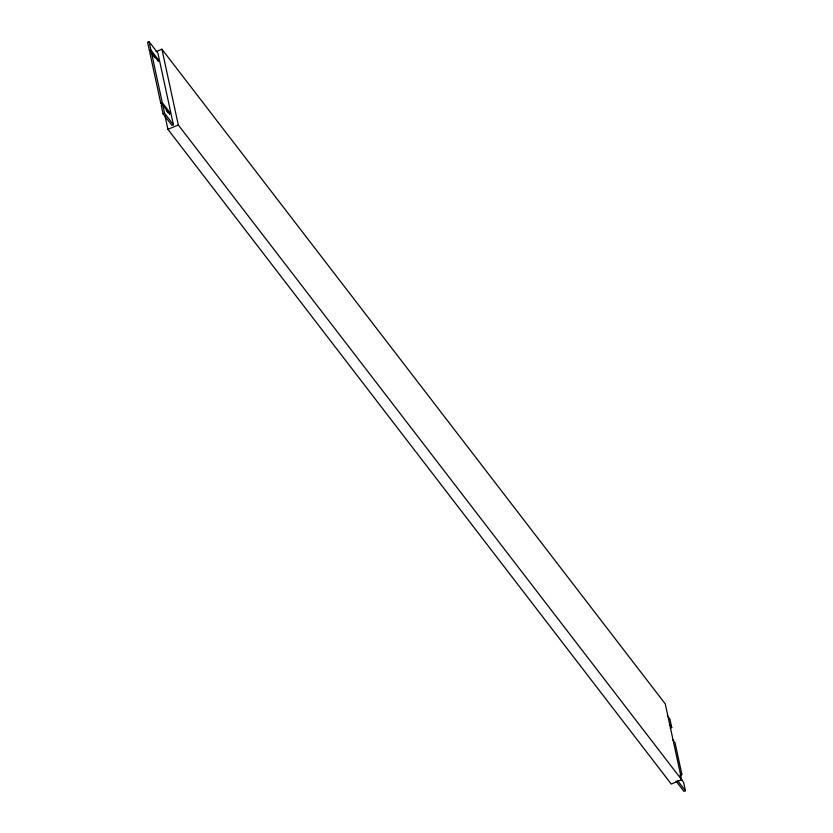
<?xml version="1.0" encoding="UTF-8"?>
<svg xmlns="http://www.w3.org/2000/svg" width="833" height="833" viewBox="0 0 833 833"><rect width="100%" height="100%" fill="white"/><g stroke="black" fill="none" stroke-linecap="round" stroke-linejoin="round"><path stroke-width="1.25" d="M680.02 776.231L681.831 774.201L675.001 742.63L672.7 739.631M679.957 776.148L681.831 774.201L680.342 774.815M162.373 105.385L160.8 103.334L149.867 52.802L151.356 52.177L162.289 102.719L169.359 111.924L169.807 114.027L162.737 104.823L161.258 105.447L163.081 113.871L171.91 125.367L173.399 124.752L157.916 53.145L149.076 41.65L147.597 42.264L149.419 50.688L154.917 57.841M149.419 50.688L150.898 50.074L157.978 59.268L158.426 61.382L151.356 52.177M156.146 51.594L161.925 49.189L665.265 703.906L681.654 779.719L671.252 784.04L167.912 129.323L164.913 115.423M160.8 103.334L162.289 102.719M163.081 113.871L164.559 113.246L173.399 124.752M169.359 111.924L167.87 112.538L166.298 110.487M167.912 129.323L178.314 125.002L681.654 779.719M670.263 728.177L671.742 727.553L669.919 719.129L667.566 716.057M681.269 779.303L683.581 782.312L685.403 790.736L683.924 791.35L676.042 781.104M669.43 724.554L671.742 727.553M677.531 780.49L685.403 790.736M161.925 49.189L178.314 125.002M168.932 111.549L169.474 114.059M149.076 41.65L150.898 50.074M162.737 104.823L164.559 113.246"/></g></svg>
